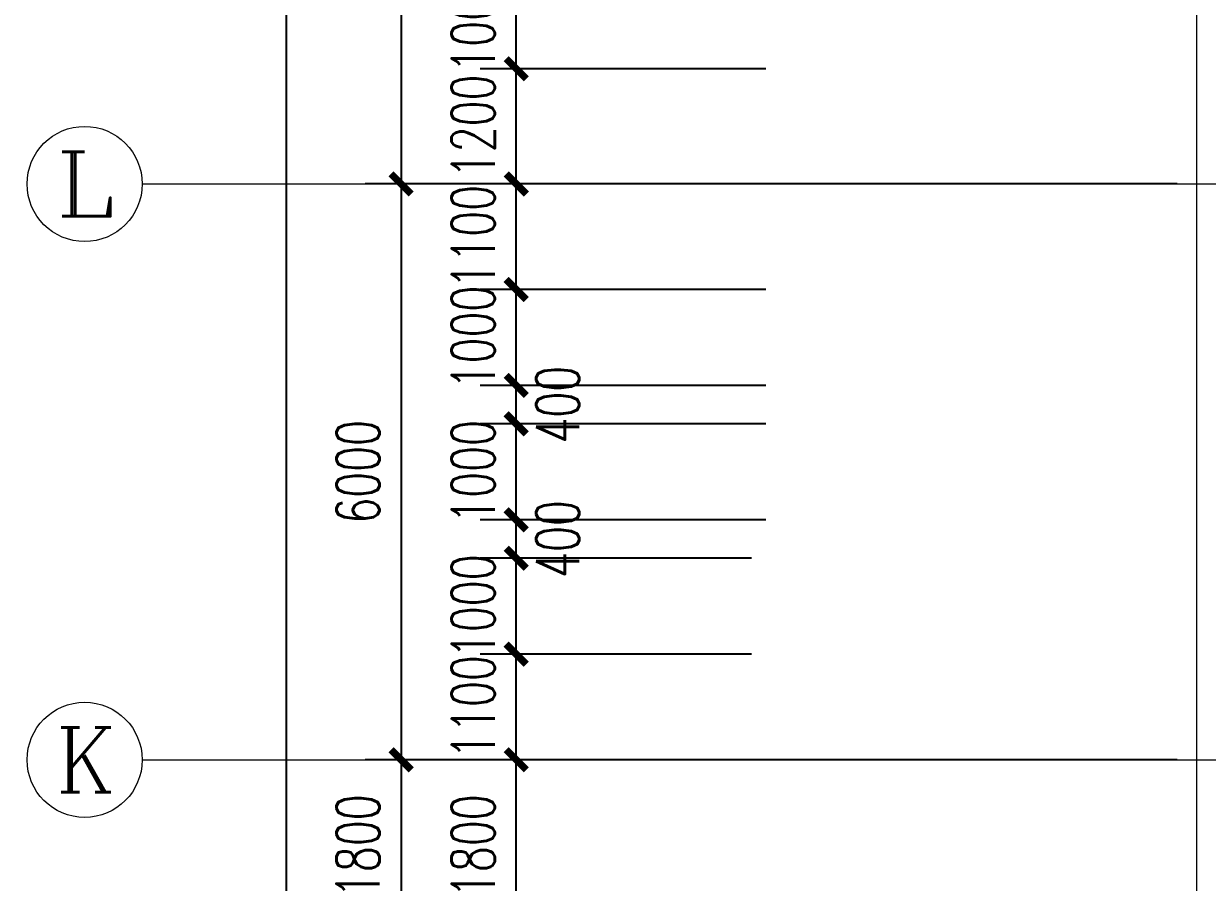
# Model space of a CAD drawing. Extents: x -220435 to 246757, y -381552 to -223577.
# Drawn here: x -151618 to -139276, y -295677 to -286730 of the extents above; entities that cross this region are included whole.
import ezdxf
from ezdxf.enums import TextEntityAlignment as Align

# ---------------------------------------------------------------- set-up
doc = ezdxf.new("R2010")
doc.units = 0
doc.header["$LTSCALE"] = 1500
doc.header["$MEASUREMENT"] = 0
doc.layers.get('0').update_dxf_attribs({"linetype": 'CONTINUOUS'})
doc.layers.get('DEFPOINTS').update_dxf_attribs({"linetype": 'CONTINUOUS'})
doc.layers.add('AXIS_TEXT', color=7, linetype='CONTINUOUS')
doc.layers.add('PUB_DIM', color=7, linetype='CONTINUOUS', lineweight=0)
doc.layers.add('WINDOW', color=7, linetype='CONTINUOUS', lineweight=0)
doc.styles.add('COMPLEX', font='COMPLEX')
doc.styles.add('DIM_FONT', font='TXT.shx', dxfattribs={"width": 0.7})
doc.dimstyles.new('DIMA150', dxfattribs={"dimscale": 1.5, "dimtxt": 300, "dimasz": 1, "dimexe": 250, "dimexo": 300, "dimgap": 150, "dimtad": 1, "dimdec": 0, "dimzin": 0, "dimdsep": 46, "dimtxsty": 'DIM_FONT', "dimblk": '_DIMX', "dimcen": 0.09, "dimse1": 1, "dimclrt": 7, "dimadec": 0, "dimazin": 0, "dimtfac": 1, "dimtdec": 0, "dimtix": 1, "dimtmove": 2, "dimatfit": 3, "dimldrblk": '_DIMX', "dimfxl": 1, "dimtolj": 1, "dimtzin": 0, "dimarcsym": 0})

# ---------------------------------------------------------------- blocks, each defined once
blk = doc.blocks.new('_DIMX')
blk.add_line((-150, 0), (150, 0))
at = {"const_width": 50}
blk.add_lwpolyline([(-70, -70), (70, 70)], dxfattribs=at)
blk = doc.blocks.new('*D47')
at = {"layer": 'DEFPOINTS', "color": 0, "lineweight": 20}
for p in [(-139141, -264400), (-148882, -342990), (-139141, -342990)]:
    blk.add_point(p, dxfattribs=at)
at = {"layer": 'PUB_DIM', "color": 0, "lineweight": -2}
for p, q in [((-148882, -264402), (-148882, -342989)), ((-139591, -342990), (-149257, -342990))]:
    blk.add_line(p, q, dxfattribs=at)
at = {"layer": 'PUB_DIM', "color": 0, "lineweight": -2, "xscale": 1.5, "yscale": 1.5, "zscale": 1.5}
for p, rotation in [((-148882, -264400), 90), ((-148882, -342990), 270)]:
    blk.add_blockref('_DIMX', p, dxfattribs=dict(at, rotation=rotation))
at = {"layer": 'PUB_DIM', "color": 7, "insert": (-149332, -303695), "char_height": 450, "attachment_point": 5, "rotation": 90, "style": 'DIM_FONT'}
blk.add_mtext('\\A1;78590', dxfattribs=at)
blk = doc.blocks.new('*D140')
at = {"layer": 'DEFPOINTS', "color": 0, "lineweight": 20}
for p in [(-146482, -294400), (-143747, -294400), (-143747, -296200)]:
    blk.add_point(p, dxfattribs=at)
at = {"layer": 'PUB_DIM', "color": 0, "lineweight": -2}
for p, q in [((-144197, -294400), (-146857, -294400)), ((-146482, -296199), (-146482, -294402))]:
    blk.add_line(p, q, dxfattribs=at)
at = {"layer": 'PUB_DIM', "color": 0, "lineweight": -2, "xscale": 1.5, "yscale": 1.5, "zscale": 1.5}
for p, rotation in [((-146482, -294400), 90), ((-146482, -296200), 270)]:
    blk.add_blockref('_DIMX', p, dxfattribs=dict(at, rotation=rotation))
at = {"layer": 'PUB_DIM', "color": 7, "insert": (-146932, -295300), "char_height": 450, "attachment_point": 5, "rotation": 90, "style": 'DIM_FONT'}
blk.add_mtext('\\A1;1800', dxfattribs=at)
blk = doc.blocks.new('*D167')
at = {"layer": 'DEFPOINTS', "color": 0, "lineweight": 20}
for p in [(-146482, -286200), (-143428, -286200), (-143428, -287200)]:
    blk.add_point(p, dxfattribs=at)
at = {"layer": 'PUB_DIM', "color": 0, "lineweight": -2}
for p, q in [((-146482, -286199), (-146482, -286197)), ((-143878, -286200), (-146857, -286200)), ((-146482, -287200), (-146482, -286200)), ((-146482, -287202), (-146482, -287203))]:
    blk.add_line(p, q, dxfattribs=at)
at = {"layer": 'PUB_DIM', "color": 0, "lineweight": -2, "xscale": 1.5, "yscale": 1.5, "zscale": 1.5}
for p, rotation in [((-146482, -286200), 270), ((-146482, -287200), 90)]:
    blk.add_blockref('_DIMX', p, dxfattribs=dict(at, rotation=rotation))
at = {"layer": 'PUB_DIM', "color": 7, "insert": (-146932, -286700), "char_height": 450, "attachment_point": 5, "rotation": 90, "style": 'DIM_FONT'}
blk.add_mtext('\\A1;1000', dxfattribs=at)
blk = doc.blocks.new('*D168')
at = {"layer": 'DEFPOINTS', "color": 0, "lineweight": 20}
for p in [(-146482, -287200), (-143428, -287200), (-143428, -288400)]:
    blk.add_point(p, dxfattribs=at)
at = {"layer": 'PUB_DIM', "color": 0, "lineweight": -2}
for p, q in [((-143878, -287200), (-146857, -287200)), ((-146482, -287199), (-146482, -287197)), ((-146482, -288400), (-146482, -287200)), ((-146482, -288402), (-146482, -288403))]:
    blk.add_line(p, q, dxfattribs=at)
at = {"layer": 'PUB_DIM', "color": 0, "lineweight": -2, "xscale": 1.5, "yscale": 1.5, "zscale": 1.5}
for p, rotation in [((-146482, -287200), 270), ((-146482, -288400), 90)]:
    blk.add_blockref('_DIMX', p, dxfattribs=dict(at, rotation=rotation))
at = {"layer": 'PUB_DIM', "color": 7, "insert": (-146932, -287800), "char_height": 450, "attachment_point": 5, "rotation": 90, "style": 'DIM_FONT'}
blk.add_mtext('\\A1;1200', dxfattribs=at)
blk = doc.blocks.new('*D169')
at = {"layer": 'DEFPOINTS', "color": 0, "lineweight": 20}
for p in [(-146482, -288400), (-143428, -288400), (-143428, -289500)]:
    blk.add_point(p, dxfattribs=at)
at = {"layer": 'PUB_DIM', "color": 0, "lineweight": -2}
for p, q in [((-143878, -288400), (-146857, -288400)), ((-146482, -288399), (-146482, -288397)), ((-146482, -289500), (-146482, -288400)), ((-146482, -289502), (-146482, -289503))]:
    blk.add_line(p, q, dxfattribs=at)
at = {"layer": 'PUB_DIM', "color": 0, "lineweight": -2, "xscale": 1.5, "yscale": 1.5, "zscale": 1.5}
for p, rotation in [((-146482, -288400), 270), ((-146482, -289500), 90)]:
    blk.add_blockref('_DIMX', p, dxfattribs=dict(at, rotation=rotation))
at = {"layer": 'PUB_DIM', "color": 7, "insert": (-146932, -288950), "char_height": 450, "attachment_point": 5, "rotation": 90, "style": 'DIM_FONT'}
blk.add_mtext('\\A1;1100', dxfattribs=at)
blk = doc.blocks.new('*D170')
at = {"layer": 'DEFPOINTS', "color": 0, "lineweight": 20}
for p in [(-146482, -289500), (-143428, -289500), (-143428, -290500)]:
    blk.add_point(p, dxfattribs=at)
at = {"layer": 'PUB_DIM', "color": 0, "lineweight": -2}
for p, q in [((-143878, -289500), (-146857, -289500)), ((-146482, -289499), (-146482, -289497)), ((-146482, -290500), (-146482, -289500)), ((-146482, -290502), (-146482, -290503))]:
    blk.add_line(p, q, dxfattribs=at)
at = {"layer": 'PUB_DIM', "color": 0, "lineweight": -2, "xscale": 1.5, "yscale": 1.5, "zscale": 1.5}
for p, rotation in [((-146482, -289500), 270), ((-146482, -290500), 90)]:
    blk.add_blockref('_DIMX', p, dxfattribs=dict(at, rotation=rotation))
at = {"layer": 'PUB_DIM', "color": 7, "insert": (-146932, -290000), "char_height": 450, "attachment_point": 5, "rotation": 90, "style": 'DIM_FONT'}
blk.add_mtext('\\A1;1000', dxfattribs=at)
blk = doc.blocks.new('*D171')
at = {"layer": 'DEFPOINTS', "color": 0, "lineweight": 20}
for p in [(-146482, -290500), (-143428, -290500), (-143428, -290900)]:
    blk.add_point(p, dxfattribs=at)
at = {"layer": 'PUB_DIM', "color": 0, "lineweight": -2}
for p, q in [((-143878, -290500), (-146857, -290500)), ((-146482, -290499), (-146482, -290497)), ((-146482, -290900), (-146482, -290500)), ((-146482, -290902), (-146482, -290903))]:
    blk.add_line(p, q, dxfattribs=at)
at = {"layer": 'PUB_DIM', "color": 0, "lineweight": -2, "xscale": 1.5, "yscale": 1.5, "zscale": 1.5}
for p, rotation in [((-146482, -290500), 270), ((-146482, -290900), 90)]:
    blk.add_blockref('_DIMX', p, dxfattribs=dict(at, rotation=rotation))
at = {"layer": 'PUB_DIM', "color": 7, "insert": (-146050, -290700), "char_height": 450, "attachment_point": 5, "rotation": 90, "style": 'DIM_FONT'}
blk.add_mtext('\\A1;400', dxfattribs=at)
blk = doc.blocks.new('*D172')
at = {"layer": 'DEFPOINTS', "color": 0, "lineweight": 20}
for p in [(-146482, -290900), (-143428, -290900), (-143428, -291900)]:
    blk.add_point(p, dxfattribs=at)
at = {"layer": 'PUB_DIM', "color": 0, "lineweight": -2}
for p, q in [((-143878, -290900), (-146857, -290900)), ((-146482, -290899), (-146482, -290897)), ((-146482, -291900), (-146482, -290900)), ((-146482, -291902), (-146482, -291903))]:
    blk.add_line(p, q, dxfattribs=at)
at = {"layer": 'PUB_DIM', "color": 0, "lineweight": -2, "xscale": 1.5, "yscale": 1.5, "zscale": 1.5}
for p, rotation in [((-146482, -290900), 270), ((-146482, -291900), 90)]:
    blk.add_blockref('_DIMX', p, dxfattribs=dict(at, rotation=rotation))
at = {"layer": 'PUB_DIM', "color": 7, "insert": (-146932, -291400), "char_height": 450, "attachment_point": 5, "rotation": 90, "style": 'DIM_FONT'}
blk.add_mtext('\\A1;1000', dxfattribs=at)
blk = doc.blocks.new('*D173')
at = {"layer": 'DEFPOINTS', "color": 0, "lineweight": 20}
for p in [(-146482, -291900), (-143428, -291900), (-143428, -292300)]:
    blk.add_point(p, dxfattribs=at)
at = {"layer": 'PUB_DIM', "color": 0, "lineweight": -2}
for p, q in [((-143878, -291900), (-146857, -291900)), ((-146482, -291899), (-146482, -291897)), ((-146482, -292300), (-146482, -291900)), ((-146482, -292302), (-146482, -292303))]:
    blk.add_line(p, q, dxfattribs=at)
at = {"layer": 'PUB_DIM', "color": 0, "lineweight": -2, "xscale": 1.5, "yscale": 1.5, "zscale": 1.5}
for p, rotation in [((-146482, -291900), 270), ((-146482, -292300), 90)]:
    blk.add_blockref('_DIMX', p, dxfattribs=dict(at, rotation=rotation))
at = {"layer": 'PUB_DIM', "color": 7, "insert": (-146050, -292100), "char_height": 450, "attachment_point": 5, "rotation": 90, "style": 'DIM_FONT'}
blk.add_mtext('\\A1;400', dxfattribs=at)
blk = doc.blocks.new('*D174')
at = {"layer": 'DEFPOINTS', "color": 0, "lineweight": 20}
for p in [(-146482, -292300), (-143578, -292300), (-143578, -293300)]:
    blk.add_point(p, dxfattribs=at)
at = {"layer": 'PUB_DIM', "color": 0, "lineweight": -2}
for p, q in [((-144028, -292300), (-146857, -292300)), ((-146482, -292299), (-146482, -292297)), ((-146482, -293300), (-146482, -292300)), ((-146482, -293302), (-146482, -293303))]:
    blk.add_line(p, q, dxfattribs=at)
at = {"layer": 'PUB_DIM', "color": 0, "lineweight": -2, "xscale": 1.5, "yscale": 1.5, "zscale": 1.5}
for p, rotation in [((-146482, -292300), 270), ((-146482, -293300), 90)]:
    blk.add_blockref('_DIMX', p, dxfattribs=dict(at, rotation=rotation))
at = {"layer": 'PUB_DIM', "color": 7, "insert": (-146932, -292800), "char_height": 450, "attachment_point": 5, "rotation": 90, "style": 'DIM_FONT'}
blk.add_mtext('\\A1;1000', dxfattribs=at)
blk = doc.blocks.new('*D175')
at = {"layer": 'DEFPOINTS', "color": 0, "lineweight": 20}
for p in [(-146482, -293300), (-143578, -293300), (-143578, -294400)]:
    blk.add_point(p, dxfattribs=at)
at = {"layer": 'PUB_DIM', "color": 0, "lineweight": -2}
for p, q in [((-144028, -293300), (-146857, -293300)), ((-146482, -293299), (-146482, -293297)), ((-146482, -294400), (-146482, -293300)), ((-146482, -294402), (-146482, -294403))]:
    blk.add_line(p, q, dxfattribs=at)
at = {"layer": 'PUB_DIM', "color": 0, "lineweight": -2, "xscale": 1.5, "yscale": 1.5, "zscale": 1.5}
for p, rotation in [((-146482, -293300), 270), ((-146482, -294400), 90)]:
    blk.add_blockref('_DIMX', p, dxfattribs=dict(at, rotation=rotation))
at = {"layer": 'PUB_DIM', "color": 7, "insert": (-146932, -293850), "char_height": 450, "attachment_point": 5, "rotation": 90, "style": 'DIM_FONT'}
blk.add_mtext('\\A1;1100', dxfattribs=at)
blk = doc.blocks.new('*D182')
at = {"layer": 'DEFPOINTS', "color": 0, "lineweight": 20}
for p in [(-151618, -294400), (-147682, -296200), (-143524, -296200)]:
    blk.add_point(p, dxfattribs=at)
at = {"layer": 'PUB_DIM', "color": 0, "lineweight": -2}
for p, q in [((-147682, -294402), (-147682, -296199)), ((-143974, -296200), (-148057, -296200))]:
    blk.add_line(p, q, dxfattribs=at)
at = {"layer": 'PUB_DIM', "color": 0, "lineweight": -2, "xscale": 1.5, "yscale": 1.5, "zscale": 1.5}
for p, rotation in [((-147682, -294400), 90), ((-147682, -296200), 270)]:
    blk.add_blockref('_DIMX', p, dxfattribs=dict(at, rotation=rotation))
at = {"layer": 'PUB_DIM', "color": 7, "insert": (-148132, -295300), "char_height": 450, "attachment_point": 5, "rotation": 90, "style": 'DIM_FONT'}
blk.add_mtext('\\A1;1800', dxfattribs=at)
blk = doc.blocks.new('*D185')
at = {"layer": 'DEFPOINTS', "color": 0, "lineweight": 20}
for p in [(-139141, -282400), (-147682, -288400), (-139141, -288400)]:
    blk.add_point(p, dxfattribs=at)
at = {"layer": 'PUB_DIM', "color": 0, "lineweight": -2}
for p, q in [((-147682, -282402), (-147682, -288399)), ((-139591, -288400), (-148057, -288400))]:
    blk.add_line(p, q, dxfattribs=at)
at = {"layer": 'PUB_DIM', "color": 0, "lineweight": -2, "xscale": 1.5, "yscale": 1.5, "zscale": 1.5}
for p, rotation in [((-147682, -282400), 90), ((-147682, -288400), 270)]:
    blk.add_blockref('_DIMX', p, dxfattribs=dict(at, rotation=rotation))
at = {"layer": 'PUB_DIM', "color": 7, "insert": (-148132, -285400), "char_height": 450, "attachment_point": 5, "rotation": 90, "style": 'DIM_FONT'}
blk.add_mtext('\\A1;6000', dxfattribs=at)
blk = doc.blocks.new('*D186')
at = {"layer": 'DEFPOINTS', "color": 0, "lineweight": 20}
for p in [(-139141, -288400), (-147682, -294400), (-139141, -294400)]:
    blk.add_point(p, dxfattribs=at)
at = {"layer": 'PUB_DIM', "color": 0, "lineweight": -2}
for p, q in [((-147682, -288402), (-147682, -294399)), ((-139591, -294400), (-148057, -294400))]:
    blk.add_line(p, q, dxfattribs=at)
at = {"layer": 'PUB_DIM', "color": 0, "lineweight": -2, "xscale": 1.5, "yscale": 1.5, "zscale": 1.5}
for p, rotation in [((-147682, -288400), 90), ((-147682, -294400), 270)]:
    blk.add_blockref('_DIMX', p, dxfattribs=dict(at, rotation=rotation))
at = {"layer": 'PUB_DIM', "color": 7, "insert": (-148132, -291400), "char_height": 450, "attachment_point": 5, "rotation": 90, "style": 'DIM_FONT'}
blk.add_mtext('\\A1;6000', dxfattribs=at)
blk = doc.blocks.new('_AXISO')
blk.add_circle((0, 0), 0.5)
at = {"layer": 'AXIS_TEXT', "style": 'COMPLEX', "width": 1.041667}
blk.add_attdef('A', text='', height=0.56, dxfattribs=at).set_placement((-0.25, -0.28), (0.25, -0.28), align=Align.FIT)
blk = doc.blocks.new('*D285')
at = {"layer": 'DEFPOINTS', "color": 0, "lineweight": 20}
for p in [(-139141, -264400), (-148882, -342990), (-139141, -342990)]:
    blk.add_point(p, dxfattribs=at)
at = {"layer": 'PUB_DIM', "color": 0, "lineweight": -2}
for p, q in [((-148882, -264402), (-148882, -342989)), ((-139591, -342990), (-149257, -342990))]:
    blk.add_line(p, q, dxfattribs=at)
at = {"layer": 'PUB_DIM', "color": 0, "lineweight": -2, "xscale": 1.5, "yscale": 1.5, "zscale": 1.5}
for p, rotation in [((-148882, -264400), 90), ((-148882, -342990), 270)]:
    blk.add_blockref('_DIMX', p, dxfattribs=dict(at, rotation=rotation))
at = {"layer": 'PUB_DIM', "color": 7, "insert": (-149332, -303695), "char_height": 450, "attachment_point": 5, "rotation": 90, "style": 'DIM_FONT'}
blk.add_mtext('\\A1;78590', dxfattribs=at)

msp = doc.modelspace()

# ---------------------------------------------------------------- linework, layer by layer
at = {"layer": 'PUB_DIM'}
for p, q in [((-150382.4, -288400.4), (-139140.7, -288400.4)), ((-150382.4, -294400.4), (-139140.7, -294400.4))]:
    msp.add_line(p, q, dxfattribs=at)
at = {"layer": 'WINDOW'}
msp.add_line((-139390.7, -266900.6), (-139390.7, -305440.1), dxfattribs=at)
msp.add_line((-139390.7, -266900.6), (-139390.7, -305440.1), dxfattribs=at)

# ---------------------------------------------------------------- block references
at = {"layer": 'PUB_DIM'}
ref = msp.add_blockref('_AXISO', (-150982.4, -288400.4), dxfattribs=dict(at, xscale=1200, yscale=1200, zscale=1200))
ref.add_attrib('A', 'L', dxfattribs={"layer": 'AXIS_TEXT', "height": 672, "style": 'COMPLEX', "width": 1.25}).set_placement((-151282.4, -288736.4), (-150682.4, -288736.4), align=Align.FIT)
ref = msp.add_blockref('_AXISO', (-150982.4, -294400.4), dxfattribs=dict(at, xscale=1200, yscale=1200, zscale=1200))
ref.add_attrib('A', 'K', dxfattribs={"layer": 'AXIS_TEXT', "height": 672, "style": 'COMPLEX', "width": 0.986842}).set_placement((-151282.4, -294736.4), (-150682.4, -294736.4), align=Align.FIT)

# ---------------------------------------------------------------- dimensions: what is measured, and where the dimension line sits
for p1, p2, distance, picture, middle in [((-139140.7, -264400.4), (-139140.7, -342990.4), -9741.7, '*D47', (-149332.4, -303695.4)), ((-139140.7, -264400.4), (-139140.7, -342990.4), -9741.7, '*D285', (-149332.4, -303695.4)), ((-143427.7, -287200.4), (-143427.7, -286200.4), 3054.7, '*D167', (-146932.4, -286700.4)), ((-143427.7, -288400.4), (-143427.7, -287200.4), 3054.7, '*D168', (-146932.4, -287800.4)), ((-143427.7, -289500.4), (-143427.7, -288400.4), 3054.7, '*D169', (-146932.4, -288950.4)), ((-143427.7, -290500.4), (-143427.7, -289500.4), 3054.7, '*D170', (-146932.4, -290000.4)), ((-143427.7, -291900.4), (-143427.7, -290900.4), 3054.7, '*D172', (-146932.4, -291400.4)), ((-143577.7, -293300.4), (-143577.7, -292300.4), 2904.7, '*D174', (-146932.4, -292800.4)), ((-143577.7, -294400.4), (-143577.7, -293300.4), 2904.7, '*D175', (-146932.4, -293850.4)), ((-143746.9, -296200.4), (-143746.9, -294400.4), 2735.6, '*D140', (-146932.4, -295300.4))]:
    dim = msp.add_aligned_dim(p1=p1, p2=p2, distance=distance, dimstyle='DIMA150', dxfattribs=at)
    dim.commit()
    dim.dimension.update_dxf_attribs({"geometry": picture, "text_midpoint": middle})
for base, p1, p2, picture, middle in [((-147682.4, -288400.4), (-139140.7, -282400.4), (-139140.7, -288400.4), '*D185', (-148132.4, -285400.4)), ((-147682.4, -294400.4), (-139140.7, -288400.4), (-139140.7, -294400.4), '*D186', (-148132.4, -291400.4)), ((-147682.4, -296200.4), (-151618, -294400.4), (-143524, -296200.4), '*D182', (-148132.4, -295300.4))]:
    dim = msp.add_linear_dim(base=base, p1=p1, p2=p2, angle=90, dimstyle='DIMA150', dxfattribs=at)
    dim.commit()
    dim.dimension.update_dxf_attribs({"geometry": picture, "text_midpoint": middle})
for base, p1, p2, picture, middle in [((-146482.4, -290500.4), (-143427.7, -290900.4), (-143427.7, -290500.4), '*D171', (-146050.4, -290700.4)), ((-146482.4, -291900.4), (-143427.7, -292300.4), (-143427.7, -291900.4), '*D173', (-146050.4, -292100.4))]:
    dim = msp.add_linear_dim(base=base, p1=p1, p2=p2, angle=90, dimstyle='DIMA150', dxfattribs=at)
    dim.commit()
    dim.dimension.update_dxf_attribs({"geometry": picture, "text_midpoint": middle, "dimtype": 161})

doc.saveas('drawing.dxf')
